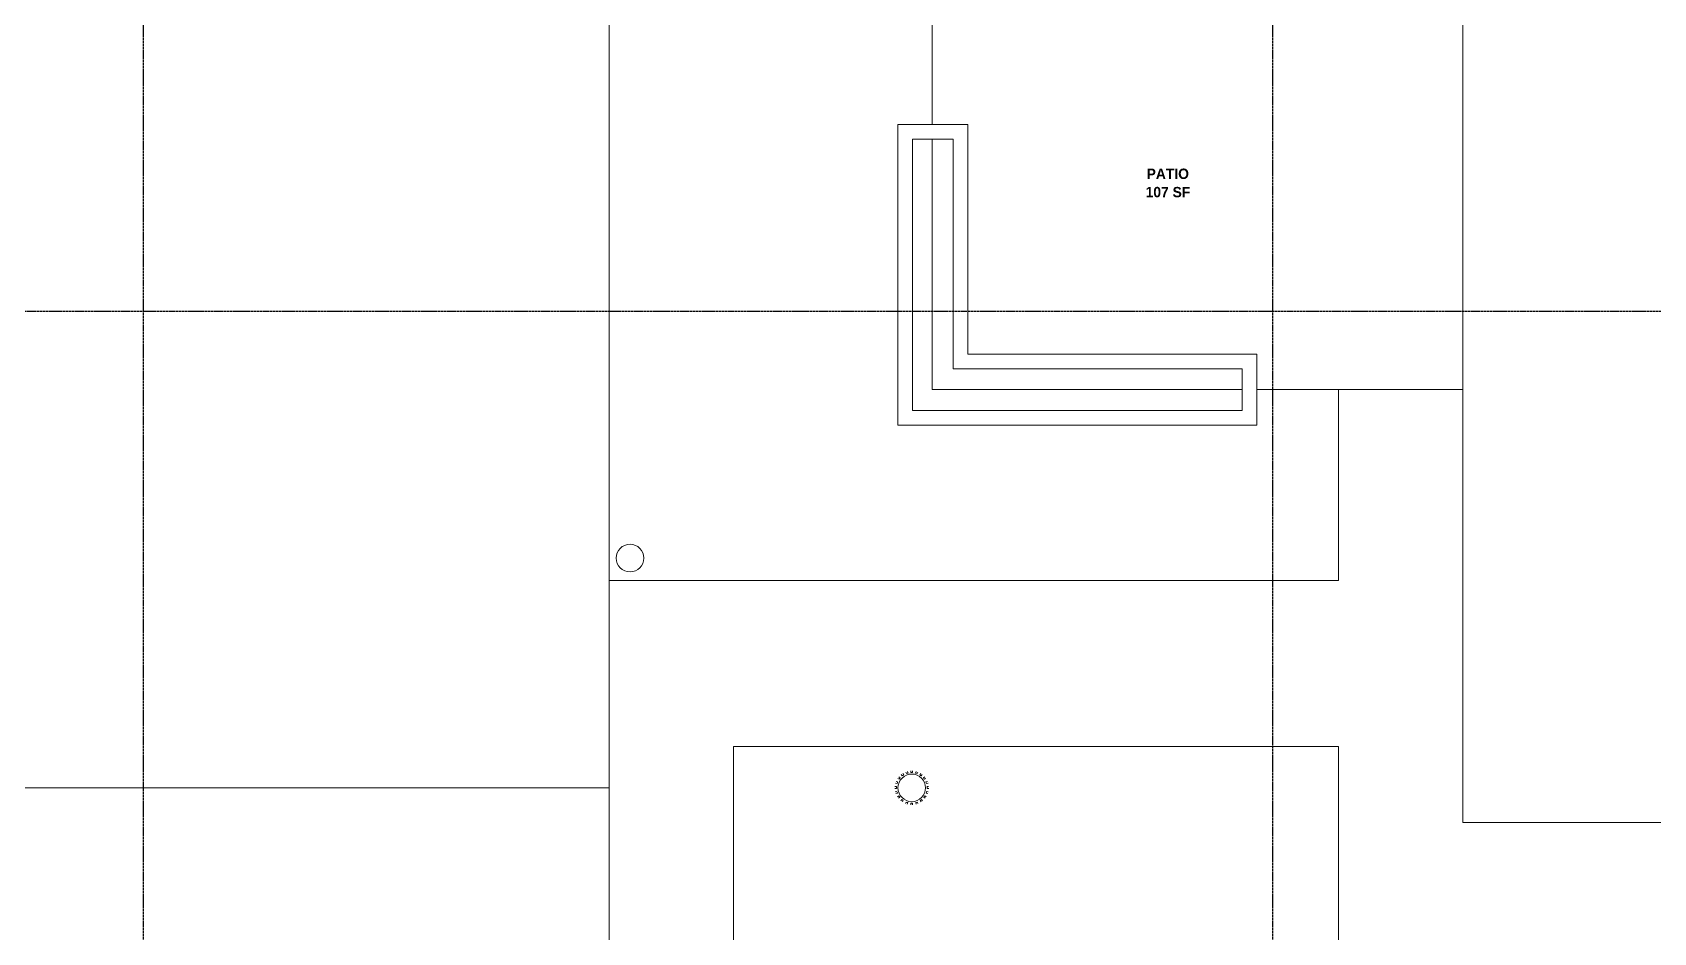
# Model space of a CAD drawing. Header units: inches. Extents: x -4058 to -1781, y 9814 to 12264.
# Drawn here: x -3186.5 to -2717, y 11007.4 to 11268 of the extents above; entities that cross this region are included whole.
import ezdxf

# ---------------------------------------------------------------- set-up
doc = ezdxf.new("R2010")
doc.units = ezdxf.units.IN
doc.header["$MEASUREMENT"] = 0
doc.linetypes.add('Grid Line 1_2_', pattern=[0.875, 0.5, -0.125, 0.125, -0.125])
for name, color, linetype, lineweight in [('0-1', 7, 'Continuous', 5), ('0-2', 7, 'Continuous', 9), ('A-AREA-IDEN', 2, 'Continuous', 9), ('A-FLOR-1', 7, 'Continuous', 9), ('A-WALL-1', 7, 'Continuous', 9), ('E-LITE-EQPM-1', 7, 'Continuous', 9), ('M-EQPM-1', 7, 'Continuous', 9), ('S-GRID-1', 1, 'Grid Line 1_2_', 30)]:
    doc.layers.add(name, color=color, linetype=linetype, lineweight=lineweight)
doc.styles.add('Century Gothic_B_1', font='GOTHICB.TTF', dxfattribs={"height": 3})

# ---------------------------------------------------------------- blocks, each defined once
blk = doc.blocks.new('22142613 - Roof Drains - Type A - 15_ Strainer - 8_ Drain-2082947-UNIT PLANS - 1ST FLOOR')
at = {"layer": 'M-EQPM-1'}
for p, q in [((-1.24, 4.74), (-1.09, 4.29)), ((-0.25, 4.42), (-0.25, 4.9)), ((0.25, 4.9), (0.25, 4.42)), ((1.09, 4.29), (1.24, 4.74)), ((-4.89, 0.36), (-4.41, 0.36)), ((-4.25, 1.23), (-4.71, 1.38)), ((-4.54, 1.85), (-4.09, 1.7)), ((-3.67, 2.47), (-4.06, 2.75)), ((-3.76, 3.15), (-3.37, 2.87)), ((-2.75, 3.47), (-3.03, 3.86)), ((-2.62, 4.14), (-2.34, 3.76)), ((-1.57, 4.14), (-1.72, 4.59)), ((1.72, 4.59), (1.57, 4.14)), ((2.34, 3.76), (2.62, 4.14)), ((3.03, 3.86), (2.75, 3.47)), ((3.37, 2.87), (3.76, 3.15)), ((4.06, 2.75), (3.67, 2.47)), ((4.09, 1.7), (4.54, 1.85)), ((4.71, 1.38), (4.25, 1.23)), ((4.41, 0.36), (4.89, 0.36)), ((-4.42, -0.14), (-4.9, -0.14)), ((-4.76, -1.17), (-4.3, -1.03)), ((-4.16, -1.51), (-4.62, -1.65)), ((-4.16, -2.6), (-3.77, -2.32)), ((-3.48, -2.73), (-3.87, -3.01)), ((-3.13, -3.77), (-2.85, -3.39)), ((-2.45, -3.69), (-2.73, -4.07)), ((-1.78, -4.57), (-1.63, -4.11)), ((-1.16, -4.27), (-1.31, -4.73)), ((-0.25, -4.9), (-0.25, -4.42)), ((0.25, -4.42), (0.25, -4.9)), ((1.31, -4.73), (1.16, -4.27)), ((1.63, -4.11), (1.78, -4.57)), ((2.73, -4.07), (2.45, -3.69)), ((2.85, -3.39), (3.13, -3.77)), ((3.87, -3.01), (3.48, -2.73)), ((3.77, -2.32), (4.16, -2.6)), ((4.62, -1.65), (4.16, -1.51)), ((4.3, -1.03), (4.76, -1.17)), ((4.9, -0.14), (4.42, -0.14))]:
    blk.add_line(p, q, dxfattribs=at)
for radius, start, end in [(4.43, 175.3454, 180), (4.43, 157.4148, 163.893), (4, 360, 180), (4.43, 139.6161, 146.0938), (4.43, 121.9295, 128.4067), (4.43, 104.3243, 110.801), (4.43, 86.7618, 93.2382), (4.43, 69.199, 75.6757), (4.43, 51.5933, 58.0705), (4.43, 33.9062, 40.3839), (4.43, 16.107, 22.5852), (4.43, 360, 4.6546), (4.43, 180, 181.8238), (4.43, 193.4148, 199.893), (4, 180, 360), (4.43, 211.6161, 218.0938), (4.43, 229.9295, 236.4067), (4.43, 248.3243, 254.801), (4.43, 266.7618, 273.2382), (4.43, 285.199, 291.6757), (4.43, 303.5933, 310.0705), (4.43, 321.9062, 328.3839), (4.43, 340.107, 346.5852), (4.43, 358.1762, 360)]:
    blk.add_arc((0, 0), radius, start, end, dxfattribs=at)
blk = doc.blocks.new('Pathway_Cooper_McGraw-Edison _BSC-BRC_Round - Pathway_Cooper_McGraw-Edison _BSC-BRC_Round-2028611-UNIT PLANS - 1ST FLOOR')
at = {"layer": 'E-LITE-EQPM-1'}
for start, end in [(360, 180), (180, 360)]:
    blk.add_arc((0, 0), 4, start, end, dxfattribs=at)
blk = doc.blocks.new('CTR - 1st Phase - Shell_rvt-1-UNIT PLANS - 1ST FLOOR')
at = {"layer": 'A-FLOR-1'}
for p, q in [((-3019.52, 11049.29), (-3019.52, 11276.04)), ((-2925.92, 11276.04), (-2925.92, 11241.39)), ((-2772.32, 11164.59), (-2772.32, 11276.04)), ((-2925.92, 11237.14), (-2925.92, 11164.59)), ((-2925.92, 11164.59), (-2836.17, 11164.59)), ((-2831.92, 11164.59), (-2772.32, 11164.59)), ((-2808.32, 11164.59), (-2808.32, 11109.29)), ((-2772.32, 11039.29), (-2772.32, 11164.59)), ((-2808.32, 11109.29), (-3019.52, 11109.29)), ((-2983.52, 10934.19), (-2983.52, 11061.29)), ((-2983.52, 11061.29), (-2808.32, 11061.29)), ((-2808.32, 11061.29), (-2808.32, 10934.19)), ((-3400.17, 11049.29), (-3019.52, 11049.29)), ((-3019.52, 11049.29), (-3019.52, 10934.19)), ((-2520.32, 11039.29), (-2772.32, 11039.29))]:
    blk.add_line(p, q, dxfattribs=at)
at = {"layer": 'A-WALL-1'}
for p, q in [((-2935.92, 11158.59), (-2935.92, 11241.39)), ((-2931.67, 11241.39), (-2935.92, 11241.39)), ((-2931.67, 11241.39), (-2919.92, 11241.39)), ((-2915.67, 11241.39), (-2919.92, 11241.39)), ((-2915.67, 11241.39), (-2915.67, 11174.84)), ((-2931.67, 11237.14), (-2931.67, 11158.59)), ((-2919.92, 11237.14), (-2931.67, 11237.14)), ((-2919.92, 11174.84), (-2919.92, 11237.14)), ((-2919.92, 11174.84), (-2919.92, 11170.59)), ((-2915.67, 11174.84), (-2831.92, 11174.84)), ((-2831.92, 11170.59), (-2831.92, 11174.84)), ((-2836.17, 11170.59), (-2919.92, 11170.59)), ((-2836.17, 11158.59), (-2836.17, 11170.59)), ((-2831.92, 11170.59), (-2831.92, 11158.59)), ((-2935.92, 11158.59), (-2935.92, 11154.34)), ((-2831.92, 11154.34), (-2935.92, 11154.34)), ((-2931.67, 11158.59), (-2836.17, 11158.59)), ((-2831.92, 11154.34), (-2831.92, 11158.59))]:
    blk.add_line(p, q, dxfattribs=at)
at = {"layer": '0-2'}
for name, p in [('Pathway_Cooper_McGraw-Edison _BSC-BRC_Round - Pathway_Cooper_McGraw-Edison _BSC-BRC_Round-2028611-UNIT PLANS - 1ST FLOOR', (-3013.44, 11115.81)), ('22142613 - Roof Drains - Type A - 15_ Strainer - 8_ Drain-2082947-UNIT PLANS - 1ST FLOOR', (-2931.86, 11049.29))]:
    blk.add_blockref(name, p, dxfattribs=at)
blk = doc.blocks.new('CTR - 1st Phase - Structure_rvt-1-UNIT PLANS - 1ST FLOOR')
at = {"layer": 'S-GRID-1'}
for p, q in [((-3154.32, 9814.03), (-3154.32, 12247.5)), ((-2827.32, 9814.03), (-2827.32, 12247.5)), ((-1781.27, 11187.19), (-4041.78, 11187.19))]:
    blk.add_line(p, q, dxfattribs=at)

msp = doc.modelspace()

# ---------------------------------------------------------------- block references
at = {"layer": '0-1'}
msp.add_blockref('CTR - 1st Phase - Shell_rvt-1-UNIT PLANS - 1ST FLOOR', (0, 0), dxfattribs=at)

# ---------------------------------------------------------------- next in the draw order: block references
msp.add_blockref('CTR - 1st Phase - Structure_rvt-1-UNIT PLANS - 1ST FLOOR', (0, 0), dxfattribs=at)

# ---------------------------------------------------------------- next in the draw order: texts
at = {"layer": 'A-AREA-IDEN', "char_height": 3, "attachment_point": 1, "style": 'Century Gothic_B_1'}
for s, insert, width in [('PATIO', (-2863.85, 11228.59), 14.645), ('107 SF', (-2864.14, 11223.29), 15.352)]:
    msp.add_mtext(s, dxfattribs=dict(at, insert=insert, width=width))

doc.saveas('drawing.dxf')
